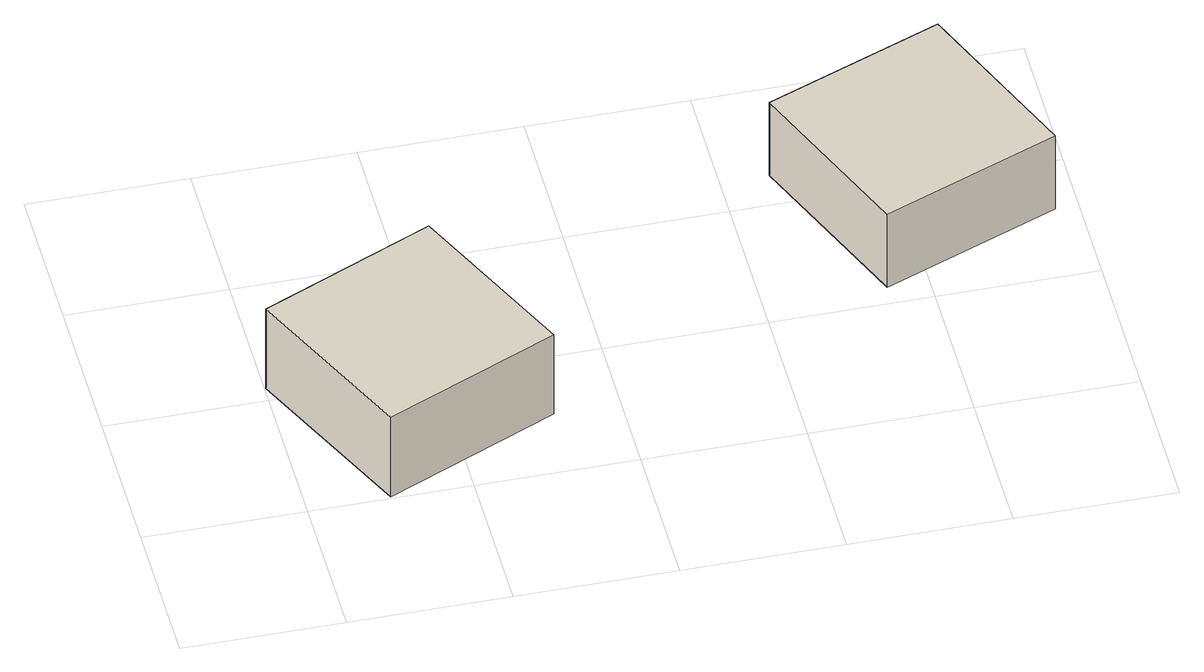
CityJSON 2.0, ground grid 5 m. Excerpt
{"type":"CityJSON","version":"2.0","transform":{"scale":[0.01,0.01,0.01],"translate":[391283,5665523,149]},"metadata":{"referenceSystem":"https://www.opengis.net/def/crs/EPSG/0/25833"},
"CityObjects":{
"building1":{"type":"Building","attributes":{"Gemeindeschluessel":"14627140","BezugspunktDach":"2200","function":"31001_9998","measuredHeight":3.34,"storeysAboveGround":1},"geometry":[{"type":"Solid","lod":"1","boundaries":[[[[0,1,2,3]],[[4,5,6,7]],[[4,7,3,2]],[[5,4,2,1]],[[6,5,1,0]],[[7,6,0,3]]]]}]},
"building2":{"type":"Building","attributes":{"Gemeindeschluessel":"14627140","BezugspunktDach":"2200","function":"31001_9998","measuredHeight":2.86,"storeysAboveGround":1},"geometry":[{"type":"Solid","lod":"1","boundaries":[[[[8,9,10,11]],[[12,13,14,15]],[[12,15,11,10]],[[13,12,10,9]],[[14,13,9,8]],[[15,14,8,11]]]]}]}
},
"vertices":[
[251,6,390],[797,251,390],[550,799,390],[4,552,390],[550,799,79],[797,251,79],[251,6,79],[4,552,79],
[1824,361,557],[2380,584,557],[2157,1140,557],[1600,917,557],[2157,1140,271],[2380,584,271],[1824,361,271],[1600,917,271]
]}
